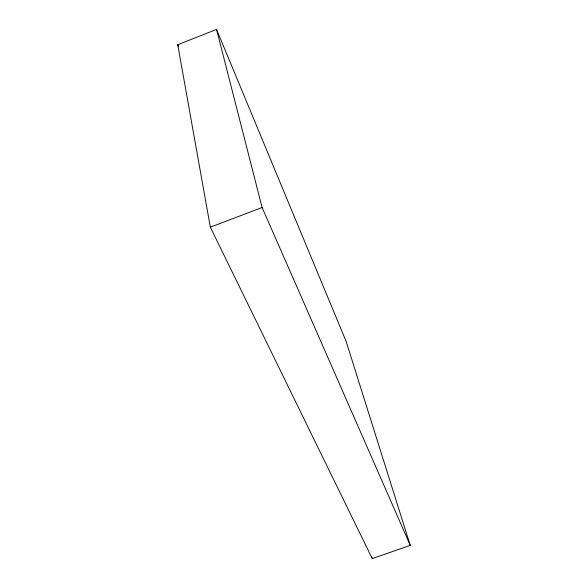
<?xml version="1.0" encoding="UTF-8"?>
<svg xmlns="http://www.w3.org/2000/svg" width="588" height="588" viewBox="0 0 588 588"><rect width="100%" height="100%" fill="white"/><g stroke="black" fill="none" stroke-linecap="round" stroke-linejoin="round"><path stroke-width="0.88" d="M177.745 44.747L216.546 29.4L346.163 341.503L410.255 545.37L372.248 558.6L210.328 227.166L177.745 44.747L178.495 46.415M210.328 227.166L262.108 207.513L216.546 29.4M262.108 207.513L410.255 545.37M371.763 556.836L372.248 558.6"/></g></svg>
